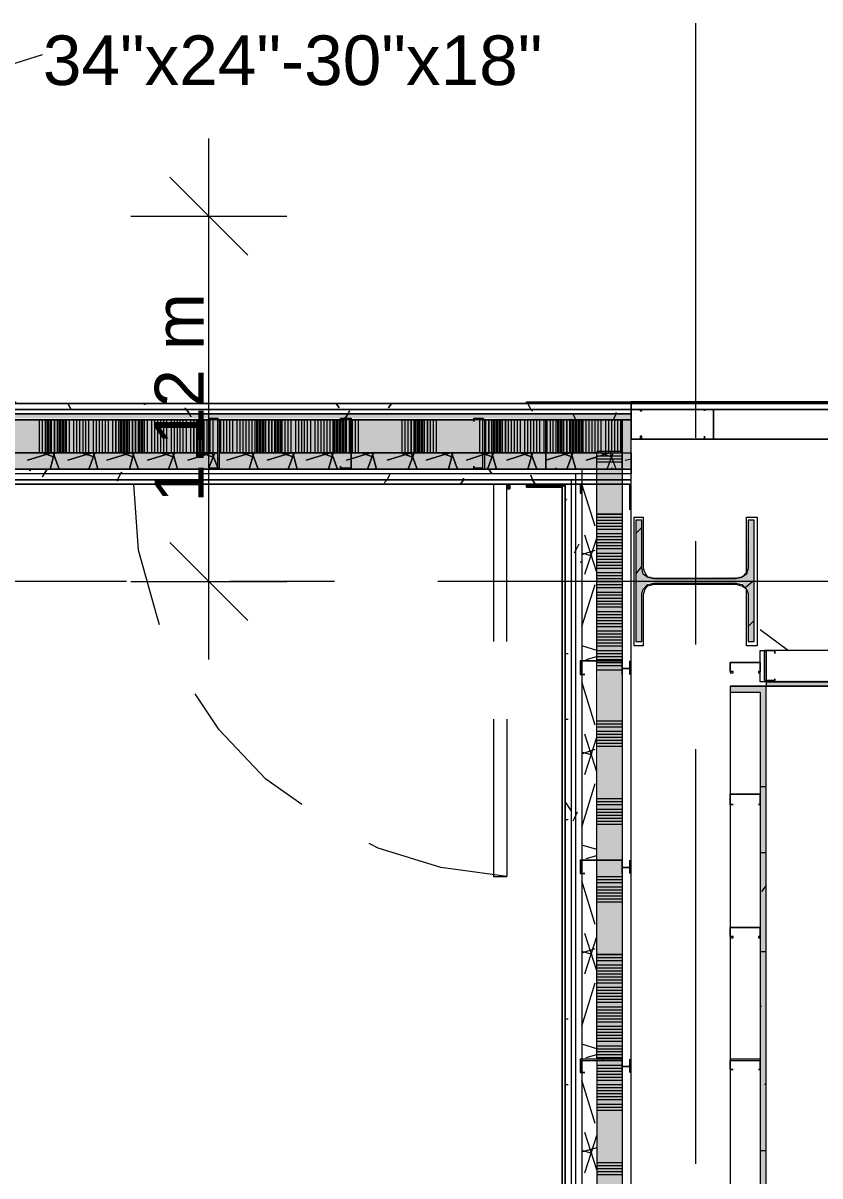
# Model space of a CAD drawing. Header units: metres. Extents: x -2 to 237, y -8 to 52.
# Drawn here: x 22.981 to 25.418, y 30.532 to 34.06 of the extents above; entities that cross this region are included whole.
import ezdxf

# ---------------------------------------------------------------- set-up
doc = ezdxf.new("R2010")
doc.units = ezdxf.units.M
doc.layers.add('HVAC - Ductos', color=5, linetype='Continuous', lineweight=0)
doc.layers.add('PDF2_Text', color=7, linetype='Continuous', lineweight=0)
doc.layers.add('PDF2_Geometry', color=7, linetype='Continuous', lineweight=0, true_color=0xaaaaaa)
doc.layers.add('PDF2_Solid Fills', color=7, linetype='Continuous', lineweight=0, true_color=0xffffff)
doc.styles.add('PDF Helvetica', font='')
doc.styles.get('PDF Helvetica').set_extended_font_data('Helvetica')

msp = doc.modelspace()

# ---------------------------------------------------------------- hatches: boundary and pattern name
at = {"layer": 'PDF2_Solid Fills', "lineweight": 0, "transparency": 33554559}
for points in [[(21.2717, 32.8507), (24.3872, 32.8507), (24.84, 32.8461), (24.8408, 32.8461), (24.8408, 32.8644), (21.2717, 32.8644)], [(24.8134, 32.7453), (24.8134, 32.8461), (21.2946, 32.8461), (21.2946, 32.7453), (22.9028, 32.7453), (22.9028, 32.8095), (22.8615, 32.8095), (22.8615, 32.8232), (22.9119, 32.8232), (22.9119, 32.7453)], [(24.8408, 32.7453), (24.8408, 32.8461), (21.2946, 32.8461), (21.2946, 32.7453), (22.9028, 32.7453), (22.9028, 32.8095), (22.8615, 32.8095), (22.8615, 32.8232), (22.9119, 32.8232), (22.9119, 32.7453)], [(21.3725, 32.6949), (21.3954, 32.6995), (21.4, 32.6995), (22.612, 32.6949), (22.6142, 32.6949), (22.6142, 32.6995), (22.6233, 32.6995), (24.7317, 32.6949), (24.7354, 32.6949), (24.7354, 32.7453), (22.9119, 32.7453), (22.9119, 32.7224), (22.8615, 32.7224), (22.8615, 32.7361), (22.8936, 32.7407), (22.9028, 32.7453), (21.3725, 32.7453), (21.3725, 32.6949)], [(21.374, 32.6949), (22.2064, 32.6995), (22.2155, 32.6995), (24.8087, 32.6949), (24.8134, 32.6949), (24.8134, 32.6995), (24.8408, 32.6995), (24.8408, 32.7453), (22.9119, 32.7453), (22.9119, 32.7224), (22.8615, 32.7224), (22.8615, 32.7361), (22.8936, 32.7407), (22.9028, 32.7453), (21.3725, 32.7453), (21.3725, 32.6949)], [(24.74, 30.2758), (24.74, 29.7718), (24.8134, 29.7718), (24.8134, 32.7453), (24.7355, 32.7453), (24.7355, 32.1085), (24.74, 32.1085), (24.7355, 30.8897), (24.74, 30.8852), (24.7355, 30.2804)], [(25.1982, 32.5392), (25.1936, 32.3788), (25.1891, 32.3742), (25.1799, 32.3696), (25.1615, 32.365), (24.9096, 32.3604), (24.9096, 32.365), (24.8912, 32.3696), (24.8866, 32.3742), (24.8775, 32.3742), (24.8775, 32.3925), (24.8729, 32.3925), (24.8729, 32.5392), (24.8546, 32.5392), (24.8546, 32.1681), (24.8729, 32.1681), (24.8729, 32.3192), (24.8775, 32.333), (24.8912, 32.3467), (25.1799, 32.3467), (25.1982, 32.3284), (25.1982, 32.1681), (25.2165, 32.1681), (25.2165, 32.5392)], [(25.9313, 32.0489), (25.2532, 32.0489), (25.2532, 32.0306), (25.9496, 32.0306), (25.9496, 32.1405), (25.9313, 32.1405)], [(25.2349, 23.5865), (25.1433, 23.5865), (25.1433, 23.5728), (25.2532, 23.5728), (25.2532, 32.0306), (25.1433, 32.0306), (25.1433, 32.0123), (25.2349, 32.0123)]]:
    msp.add_hatch(color=256, dxfattribs=at).paths.add_polyline_path(points)
h = msp.add_hatch(color=256, dxfattribs=at)
h.paths.add_polyline_path([(24.6897, 30.8897), (24.8133, 30.8852), (24.8133, 30.8897)])
h.paths.add_polyline_path([(24.6897, 30.8852), (24.6851, 30.8852), (24.6851, 30.8485), (24.6851, 30.8485)])

# ---------------------------------------------------------------- linework, layer by layer
at = {"layer": 'HVAC - Ductos', "lineweight": 0}
for points in [[(22.8524, 33.9045), (23.0402, 33.9641)], [(23.5488, 32.1131), (23.5488, 33.7075)], [(23.4297, 33.5884), (23.5488, 33.4692), (23.6679, 33.3501)], [(23.3106, 33.4692), (23.5488, 33.4692), (23.787, 33.4692)], [(23.4297, 32.4704), (23.5488, 32.3513), (23.6679, 32.2321)], [(23.3106, 32.3513), (23.5488, 32.3513), (23.787, 32.3513)]]:
    msp.add_lwpolyline(points, dxfattribs=at)
at = {"layer": 'PDF2_Geometry', "lineweight": 0}
for points in [[(25.0379, 34.0603), (25.0379, 32.7911)], [(24.8408, 32.8782), (24.8408, 32.8965), (21.2717, 32.8965), (20.6669, 32.8965), (20.4653, 32.8965), (20.1309, 32.8965), (20.1309, 32.7865), (20.4653, 32.7865), (20.4653, 30.6332), (20.6669, 30.6332), (21.2213, 30.6332), (21.2213, 25.5245)], [(24.8408, 32.8965), (21.2946, 32.8965), (21.2717, 32.8965), (21.2717, 32.9011), (20.4608, 32.9011), (20.4608, 32.8965), (20.4608, 32.9011), (21.2717, 32.9011), (22.9578, 32.9011), (22.9578, 32.8965), (21.2717, 32.8965), (20.6669, 32.8965)], [(21.2213, 30.6469), (20.6669, 30.6469), (20.4974, 30.6469), (20.4837, 30.6469), (20.4837, 32.8782), (20.4974, 32.8782), (20.6669, 32.8782), (21.2717, 32.8782), (21.2946, 32.8782), (24.8408, 32.8782), (24.8408, 32.8965), (24.8408, 32.9011), (25.9542, 32.9011)], [(24.8408, 32.8965), (21.2717, 32.8965), (24.8408, 32.8965)], [(25.9496, 32.8965), (24.8408, 32.8965), (24.8408, 32.8782), (21.2717, 32.8782)], [(22.9578, 32.8965), (24.5201, 32.8965)], [(24.5201, 32.9011), (24.8408, 32.9011)], [(24.5201, 32.9011), (24.5201, 32.8965)], [(25.9313, 32.0489), (25.9313, 32.1085), (25.9313, 32.1405), (25.8396, 32.1405), (25.9496, 32.1405), (25.9496, 32.8965), (25.9542, 32.9011), (24.8408, 32.9011), (24.8408, 32.8965), (24.5201, 32.8965)], [(25.8396, 32.1405), (25.9496, 32.1405), (25.9496, 32.7865), (25.9496, 32.8965), (25.9496, 32.3925), (25.9542, 32.3925), (25.9542, 32.9011), (25.9496, 32.8965), (24.8408, 32.8965), (25.9496, 32.8965), (24.8408, 32.8965)], [(24.8408, 32.9011), (24.8408, 32.8965)], [(25.9496, 32.8965), (24.8408, 32.8965), (25.9496, 32.8965)], [(24.8408, 32.8644), (21.2946, 32.8644), (21.2717, 32.8644), (20.6669, 32.8644), (20.5157, 32.8644), (20.4974, 32.8644), (20.4974, 30.6652), (20.5157, 30.6652), (20.6669, 30.6652), (21.2213, 30.6652), (21.2396, 30.6652)], [(21.2717, 32.8644), (24.8408, 32.8644), (21.2717, 32.8644)], [(23.5488, 32.8461), (22.9165, 32.8461)], [(23.5763, 32.8461), (23.5763, 32.8461)], [(23.952, 32.8461), (23.5763, 32.8461)], [(23.9841, 32.8461), (23.9841, 32.8461)], [(24.3598, 32.8461), (23.9841, 32.8461)], [(24.3872, 32.8461), (24.3872, 32.8461)], [(24.3872, 32.8461), (24.8408, 32.8461), (24.8134, 32.8461), (24.8134, 32.7453), (24.8134, 32.6491), (24.8134, 29.7718), (24.8134, 25.7536), (24.8134, 22.9542)], [(24.8134, 32.8461), (24.8134, 32.8461)], [(24.8134, 32.8461), (24.8134, 32.8461)], [(23.5488, 32.8415), (23.5488, 32.8415)], [(23.952, 32.8415), (23.952, 32.8415)], [(24.3598, 32.8415), (24.3598, 32.8415)], [(24.7813, 32.8415), (24.7813, 32.8415)], [(23.5809, 32.7453), (23.9841, 32.7453), (24.3918, 32.7453), (24.5797, 32.7453), (24.8134, 32.7453), (24.8408, 32.7453), (24.8408, 32.7911)], [(24.8408, 22.9542), (24.8408, 25.7536), (24.8362, 25.7536), (24.8362, 29.7718), (24.8408, 29.7718), (24.8408, 32.6491), (24.8408, 32.7911)], [(24.7355, 30.8897), (24.7355, 31.4991), (24.7355, 32.1085), (24.7355, 32.6491), (24.7355, 32.6949), (24.7355, 32.7453), (24.5797, 32.7453), (24.3918, 32.7453), (23.9841, 32.7453), (23.5809, 32.7453), (23.9841, 32.7453), (24.3918, 32.7453), (24.5797, 32.7453), (24.8134, 32.7453), (24.8408, 32.7453), (24.8408, 32.6949), (24.8134, 32.6949), (24.8408, 32.6949), (24.8408, 32.6812), (21.4229, 32.6812)], [(22.9211, 32.7453), (23.5763, 32.7453)], [(23.5488, 32.7041), (23.5488, 32.7041)], [(23.952, 32.7041), (23.952, 32.7041)], [(24.3598, 32.7041), (24.3598, 32.7041)], [(21.4229, 32.6949), (24.5797, 32.6949), (21.3725, 32.6949)], [(24.5797, 32.6949), (21.4229, 32.6949), (21.4229, 32.6812), (21.4229, 32.6491), (21.4229, 30.8302)], [(24.6713, 25.7536), (24.6713, 29.7718), (24.6713, 32.6491), (24.6713, 32.6629), (24.6713, 32.6812), (21.4366, 32.6812), (21.4366, 32.6629), (21.4366, 32.6491), (21.4366, 30.8302), (21.4366, 25.5245)], [(23.5763, 32.6995), (23.5763, 32.6995)], [(23.9841, 32.6995), (23.9841, 32.6995)], [(24.3872, 32.6995), (24.3872, 32.6995)], [(24.6117, 32.6949), (24.7813, 32.6949), (24.6117, 32.6949), (24.6897, 32.6949), (24.6897, 32.6812), (24.6897, 32.6491), (24.6897, 29.7718), (24.6897, 29.6664), (24.6897, 29.057), (24.6897, 28.4477), (24.6897, 27.8383), (24.6897, 27.229), (24.6897, 26.6196), (24.6897, 26.0103), (24.6897, 25.7536), (24.6897, 22.9542), (24.8362, 22.9542), (24.8362, 22.8168), (24.8408, 22.8168), (24.8362, 22.8168), (24.8362, 22.7205), (25.9496, 22.7205)], [(24.7813, 32.6995), (24.7813, 32.6995)], [(21.455, 25.5245), (21.455, 30.8302), (21.455, 32.6491), (21.455, 32.6629), (24.6576, 32.6629), (24.6576, 32.6491), (24.6576, 29.7718), (24.6576, 25.7536)], [(24.8408, 32.6491), (24.8408, 32.6629), (21.455, 32.6629), (21.455, 32.6491), (24.6851, 32.6491), (21.4687, 32.6491), (24.8362, 32.6491)], [(24.6393, 32.6491), (21.4687, 32.6491), (21.4687, 30.8302), (21.4687, 29.671), (21.4687, 30.8302), (21.4687, 25.5245), (21.4687, 24.7961), (21.4687, 24.7732), (21.4687, 22.9542)], [(21.4687, 25.5245), (21.4687, 30.8302), (21.4733, 30.8302), (21.4733, 32.6491), (24.6393, 32.6491), (24.6393, 29.7718), (24.6393, 25.7536)], [(22.9578, 32.6491), (24.5201, 32.6491), (24.5201, 32.6445), (24.5201, 32.6399), (24.6301, 32.6399), (24.5201, 32.6399), (24.6301, 32.6399), (24.5201, 32.6399), (24.6301, 32.6399), (24.5201, 32.6399), (24.5201, 32.6445), (24.5201, 32.6399), (24.5201, 32.6445), (24.6393, 32.6445), (24.5201, 32.6445), (24.6393, 32.6445), (24.5201, 32.6445), (24.5201, 32.6491), (24.6393, 32.6491), (24.5201, 32.6491)], [(23.3976, 32.2184), (23.3885, 32.2505), (23.3335, 32.4475), (23.3197, 32.6491), (23.0082, 32.6491)], [(24.4606, 32.1681), (24.4606, 32.6491), (24.4193, 32.6491), (24.4193, 32.1681)], [(24.4606, 32.6491), (24.4606, 32.6445), (24.4606, 32.6399), (24.4606, 32.6354), (24.4651, 32.6354), (24.4697, 32.6354), (24.4697, 32.6399), (24.4697, 32.6445), (24.4697, 32.6491)], [(24.4606, 32.6491), (24.4606, 32.6445), (24.4606, 32.6399), (24.4606, 32.6354), (24.4651, 32.6354), (24.4697, 32.6354), (24.4697, 32.6399), (24.4697, 32.6445), (24.4697, 32.6491)], [(24.4606, 32.6491), (24.4606, 32.6445), (24.4606, 32.6399), (24.4606, 32.6354), (24.4651, 32.6354), (24.4697, 32.6354), (24.4697, 32.6399), (24.4697, 32.6445), (24.4697, 32.6491)], [(24.4606, 32.6491), (24.4606, 32.6445), (24.4606, 32.6399), (24.4606, 32.6354), (24.4651, 32.6354), (24.4697, 32.6354), (24.4697, 32.6399), (24.4697, 32.6445), (24.4697, 32.6491)], [(24.4606, 32.6445), (24.4651, 32.6445)], [(24.4651, 32.6445), (24.4606, 32.6445)], [(24.4606, 32.6445), (24.4651, 32.6445)], [(24.4606, 32.6445), (24.4651, 32.6445)], [(24.4606, 32.6445), (24.4651, 32.6445)], [(24.4606, 32.6445), (24.4651, 32.6445)], [(24.4606, 32.6445), (24.4651, 32.6445)], [(24.4606, 32.6445), (24.4651, 32.6445)], [(24.4606, 32.6445), (24.4651, 32.6445)], [(24.4606, 32.6445), (24.4651, 32.6445)], [(24.4651, 32.6354), (24.4606, 32.6399)], [(24.4606, 32.6399), (24.4651, 32.6354), (24.4651, 32.6399)], [(24.4651, 32.6354), (24.4606, 32.6399)], [(24.4651, 32.6354), (24.4606, 32.6399)], [(24.4651, 32.6354), (24.4606, 32.6399)], [(24.4651, 32.6354), (24.4606, 32.6399)], [(24.4651, 32.6354), (24.4606, 32.6399)], [(24.4651, 32.6354), (24.4606, 32.6399)], [(24.4651, 32.6354), (24.4606, 32.6399)], [(24.4651, 32.6354), (24.4606, 32.6399)], [(24.4651, 32.6491), (24.4651, 32.6491)], [(24.4651, 32.6491), (24.4651, 32.6491)], [(24.4651, 32.6491), (24.4651, 32.6491)], [(24.4651, 32.6491), (24.4651, 32.6491)], [(24.4651, 32.6491), (24.4651, 32.6491)], [(24.4651, 32.6491), (24.4651, 32.6491)], [(24.4651, 32.6445), (24.4651, 32.6445)], [(24.4651, 32.6445), (24.4651, 32.6445)], [(24.4651, 32.6399), (24.4651, 32.6354)], [(24.4651, 32.6399), (24.4651, 32.6354)], [(24.4651, 32.6399), (24.4651, 32.6354)], [(24.4651, 32.6399), (24.4651, 32.6354)], [(24.4651, 32.6399), (24.4651, 32.6354)], [(24.4651, 32.6399), (24.4651, 32.6354)], [(24.4651, 32.6399), (24.4651, 32.6354)], [(24.4651, 32.6399), (24.4651, 32.6354)], [(24.4651, 32.6399), (24.4651, 32.6354)], [(24.4697, 32.6445), (24.4697, 32.6399)], [(24.4697, 32.6399), (24.4697, 32.6445)], [(24.4697, 32.6445), (24.4697, 32.6399)], [(24.4697, 32.6445), (24.4697, 32.6399)], [(24.4697, 32.6445), (24.4697, 32.6399)], [(24.4697, 32.6445), (24.4697, 32.6399)], [(24.4697, 32.6445), (24.4697, 32.6399)], [(24.4697, 32.6445), (24.4697, 32.6399)], [(24.4697, 32.6445), (24.4697, 32.6399)], [(24.4697, 32.6445), (24.4697, 32.6399)], [(24.5201, 32.6491), (24.5201, 32.6445), (24.5201, 32.6491)], [(24.5201, 32.6491), (24.5201, 32.6445), (24.5201, 32.6491)], [(24.5201, 32.6445), (24.5201, 32.6445)], [(24.5201, 32.6445), (24.5201, 32.6445)], [(24.5201, 32.6399), (24.5201, 32.6399)], [(24.5201, 32.6399), (24.5201, 32.6399)], [(24.5201, 32.6399), (24.5201, 32.6399)], [(24.5201, 32.6399), (24.5201, 32.6399)], [(24.6393, 32.6445), (24.6393, 29.7718), (24.6347, 29.7718), (24.6301, 29.7718), (24.6347, 29.7718)], [(24.6393, 29.7718), (24.6393, 32.6491), (24.6393, 29.7718)], [(24.8408, 32.6491), (24.8408, 32.6491)], [(24.8546, 32.4979), (24.8729, 32.5162)], [(25.0379, 32.475), (25.0379, 32.1589)], [(24.8546, 32.3742), (24.8729, 32.3971)], [(23.2968, 32.3513), (22.0277, 32.3513)], [(23.9337, 32.3513), (23.613, 32.3513)], [(25.5189, 32.3513), (24.2498, 32.3513)], [(25.1891, 32.333), (25.2165, 32.3559)], [(25.1982, 32.2139), (25.2165, 32.2321)], [(25.2349, 32.2047), (25.3219, 32.1405)], [(25.2349, 23.5728), (25.1433, 23.5728), (25.2349, 23.5728), (25.2532, 23.5728), (25.2532, 32.0306), (25.9496, 32.0306), (25.9496, 32.0443), (25.2349, 32.0443), (25.2349, 32.1405), (25.2486, 32.1405)], [(25.2532, 32.1405), (25.2532, 32.0489), (25.2532, 32.0306), (25.9496, 32.0306), (25.9496, 32.0489), (25.9496, 32.1085), (25.9496, 32.1405), (25.9313, 32.1405), (25.8396, 32.1405)], [(25.5098, 32.1405), (25.2807, 32.1405)], [(25.5098, 32.1405), (25.2807, 32.1405)], [(25.2532, 32.0443), (25.9313, 32.0443)], [(23.8329, 31.6686), (23.7229, 31.7465), (23.5809, 31.8977), (23.5076, 32.0077)], [(25.1433, 23.5728), (25.2349, 23.5728), (25.2532, 23.5728), (25.2532, 32.0306), (25.1433, 32.0306), (25.1433, 32.0123), (25.1433, 31.6961)], [(25.2349, 32.0306), (25.1433, 32.0306), (25.2349, 32.0306), (25.2532, 32.0306)], [(25.1433, 32.0306), (25.1433, 32.0306)], [(25.1433, 32.0123), (25.2349, 32.0123), (25.2349, 23.5865), (25.1433, 23.5865)], [(25.2532, 32.0306), (25.9496, 32.0306), (25.2532, 32.0306)], [(24.4606, 31.9298), (24.4606, 31.4487), (24.259, 31.4762), (24.0665, 31.5357), (24.0391, 31.5495)], [(24.4193, 31.9298), (24.4193, 31.4487), (24.4606, 31.4487)], [(25.0379, 31.8382), (25.0379, 30.569)], [(25.1433, 31.6686), (25.1433, 31.2929)], [(24.8362, 31.4762), (24.8362, 31.4762)], [(25.1433, 31.2608), (25.1433, 30.8852)], [(24.7355, 30.8852), (24.7355, 30.2758), (24.7355, 29.7718), (24.74, 29.7718), (24.7355, 29.7718)], [(24.7538, 30.8852), (24.7538, 30.8897)], [(24.8362, 30.8485), (24.8362, 30.8485)], [(25.1433, 30.8576), (25.1433, 30.4819)]]:
    msp.add_lwpolyline(points, dxfattribs=at)
for points in [[(24.8408, 32.8782), (24.8408, 32.8965), (21.2717, 32.8965), (21.2717, 32.8782)], [(24.5201, 32.8965), (24.5201, 32.9011), (24.8408, 32.9011), (24.8408, 32.8965)], [(23.5488, 32.8461), (22.9165, 32.8461)], [(23.5763, 32.8507), (23.5763, 32.8461), (23.5809, 32.8461), (23.5809, 32.6995), (23.5763, 32.6949), (23.5488, 32.6949), (23.5488, 32.7041), (23.5488, 32.6995), (23.5763, 32.6995), (23.5763, 32.8461), (23.5488, 32.8461), (23.5488, 32.8415), (23.5488, 32.8507)], [(23.952, 32.8461), (23.5763, 32.8461)], [(23.9841, 32.8507), (23.9841, 32.8461), (23.9841, 32.6995), (23.9841, 32.6949), (23.952, 32.6949), (23.952, 32.7041), (23.952, 32.6995), (23.9841, 32.6995), (23.9841, 32.8461), (23.952, 32.8461), (23.952, 32.8415), (23.952, 32.8507)], [(24.3598, 32.8461), (23.9841, 32.8461)], [(24.3872, 32.8507), (24.3918, 32.8461), (24.3918, 32.6995), (24.3918, 32.6949), (24.3872, 32.6949), (24.3598, 32.6949), (24.3598, 32.7041), (24.3598, 32.6995), (24.3872, 32.6995), (24.3872, 32.8461), (24.3598, 32.8461), (24.3598, 32.8415), (24.3598, 32.8507)], [(24.8408, 32.8461), (24.8134, 32.8461), (24.3872, 32.8461)], [(24.6117, 32.8461), (24.5797, 32.8461), (24.5797, 32.6995), (24.5797, 32.6949), (24.6117, 32.6949), (24.6117, 32.6995), (24.6117, 32.6949), (24.5797, 32.6949), (24.5797, 32.6995), (24.5797, 32.8461), (24.6117, 32.8461), (24.6117, 32.8415)], [(24.7813, 32.8415), (24.7813, 32.8461)], [(24.8134, 32.8461), (24.8134, 32.6995), (24.8134, 32.6949), (24.7813, 32.6949), (24.7813, 32.6995), (24.7813, 32.6949), (24.8134, 32.6949), (24.8134, 32.6995), (24.8134, 32.8461), (24.7813, 32.8461)], [(24.8729, 32.8782), (24.8408, 32.8782), (24.8408, 32.7911), (24.8408, 32.7865), (24.8729, 32.7865), (24.8729, 32.7957), (24.8684, 32.7957), (24.8684, 32.7865), (24.8408, 32.7865), (24.8408, 32.7911), (24.8408, 32.8782), (24.8684, 32.8782), (24.8684, 32.8736), (24.8729, 32.8736)], [(25.0653, 32.8782), (24.8684, 32.8782)], [(25.0653, 32.7865), (25.0929, 32.7865), (25.0929, 32.7911), (25.0929, 32.8782), (25.0653, 32.8782), (25.0653, 32.8736), (25.0653, 32.8782), (25.0929, 32.8782), (25.0929, 32.7911), (25.0929, 32.7865), (25.0653, 32.7865), (25.0653, 32.7957)], [(25.4686, 32.8782), (25.0929, 32.8782)], [(25.8396, 32.7865), (25.8396, 32.1405), (25.8396, 32.7865), (25.9313, 32.7865), (25.9313, 32.7819), (25.9313, 32.7865), (25.8396, 32.7865), (24.8408, 32.7865)], [(22.9211, 32.7453), (23.5763, 32.7453)], [(24.8408, 32.6812), (21.4366, 32.6812), (21.4366, 32.6629), (24.8408, 32.6629)], [(24.4697, 32.6491), (24.4697, 32.6445), (24.4697, 32.6399), (24.4697, 32.6354), (24.4651, 32.6354), (24.4606, 32.6354), (24.4606, 32.6399), (24.4606, 32.6445), (24.4606, 32.6491), (24.4651, 32.6491), (24.4606, 32.6491), (24.4606, 32.6445), (24.4606, 32.6399), (24.4606, 32.6354), (24.4651, 32.6354), (24.4697, 32.6354), (24.4697, 32.6399), (24.4697, 32.6445)], [(24.4697, 32.6491), (24.4697, 32.6445), (24.4697, 32.6399), (24.4697, 32.6354), (24.4651, 32.6354), (24.4606, 32.6354), (24.4606, 32.6399), (24.4606, 32.6445), (24.4606, 32.6491), (24.4606, 32.6445), (24.4606, 32.6399), (24.4606, 32.6354), (24.4651, 32.6354), (24.4697, 32.6354), (24.4697, 32.6399), (24.4697, 32.6445)], [(24.4697, 32.6491), (24.4697, 32.6445), (24.4697, 32.6399), (24.4697, 32.6354), (24.4651, 32.6354), (24.4606, 32.6354), (24.4606, 32.6399), (24.4606, 32.6445), (24.4606, 32.6491), (24.4651, 32.6491), (24.4606, 32.6491), (24.4606, 32.6445), (24.4606, 32.6399), (24.4606, 32.6354), (24.4651, 32.6354), (24.4697, 32.6354), (24.4697, 32.6399), (24.4697, 32.6445)], [(24.4697, 32.6491), (24.4697, 32.6445), (24.4697, 32.6399), (24.4697, 32.6354), (24.4651, 32.6354), (24.4606, 32.6354), (24.4606, 32.6399), (24.4606, 32.6445), (24.4606, 32.6491), (24.4651, 32.6491), (24.4606, 32.6491), (24.4606, 32.6445), (24.4606, 32.6399), (24.4606, 32.6354), (24.4651, 32.6354), (24.4697, 32.6354), (24.4697, 32.6399), (24.4697, 32.6445)], [(24.4651, 32.6445), (24.4606, 32.6445)], [(24.4651, 32.6445), (24.4606, 32.6445)], [(24.4651, 32.6445), (24.4606, 32.6445), (24.4606, 32.6399), (24.4651, 32.6354), (24.4651, 32.6399), (24.4697, 32.6399), (24.4697, 32.6445)], [(24.4651, 32.6354), (24.4606, 32.6399), (24.4651, 32.6354), (24.4651, 32.6399)], [(24.4651, 32.6354), (24.4651, 32.6399), (24.4651, 32.6354), (24.4606, 32.6399)], [(24.4697, 32.6399), (24.4697, 32.6445)], [(24.4697, 32.6399), (24.4697, 32.6445)], [(24.6393, 29.7718), (24.6393, 32.6491), (24.5201, 32.6491), (24.6393, 32.6491), (24.5201, 32.6491), (24.6393, 32.6491), (24.6393, 29.7718), (24.6438, 29.7718)], [(24.6301, 29.7718), (24.6301, 32.6399)], [(24.6851, 32.6491), (24.6851, 32.6216), (24.6897, 32.6216), (24.6897, 32.6491), (24.8362, 32.6491), (24.8362, 32.5712), (24.8362, 32.6491)], [(25.1936, 32.1543), (25.1936, 32.3101), (25.1936, 32.3284), (25.1799, 32.3376), (25.1615, 32.3421), (24.9096, 32.3421), (24.8912, 32.3376), (24.8821, 32.3284), (24.8775, 32.3101), (24.8775, 32.1543), (24.85, 32.1543), (24.85, 32.5483), (24.8775, 32.5483), (24.8775, 32.3925), (24.8821, 32.3788), (24.8912, 32.365), (24.9096, 32.3604), (25.1615, 32.3604), (25.1799, 32.365), (25.1936, 32.3788), (25.1936, 32.3925), (25.1936, 32.5483), (25.2257, 32.5483), (25.2257, 32.1543)], [(25.2165, 32.1681), (25.2165, 32.5392), (25.1982, 32.5392), (25.1982, 32.3925), (25.1936, 32.3742), (25.1799, 32.365), (25.1615, 32.3604), (24.9096, 32.3604), (24.8912, 32.365), (24.8775, 32.3742), (24.8729, 32.3925), (24.8729, 32.5392), (24.8546, 32.5392), (24.8546, 32.1681), (24.8729, 32.1681), (24.8729, 32.3146), (24.8775, 32.3284), (24.8912, 32.3421), (24.9096, 32.3467), (25.1615, 32.3467), (25.1799, 32.3421), (25.1936, 32.3284), (25.1982, 32.3146), (25.1982, 32.1681)], [(25.2807, 32.1405), (25.2486, 32.1405), (25.2486, 32.1359), (25.2486, 32.0489), (25.2807, 32.0489), (25.2807, 32.0535), (25.2807, 32.0489), (25.2486, 32.0489), (25.2486, 32.1359), (25.2486, 32.1405), (25.2807, 32.1405), (25.2807, 32.1314)], [(24.8134, 32.0672), (24.8134, 32.0855), (24.8362, 32.0855), (24.8362, 32.0901), (24.8362, 32.1039), (24.8362, 32.0672), (24.8362, 32.0718), (24.8362, 32.0672), (24.8362, 32.1085), (24.8362, 32.0901), (24.8362, 32.0855), (24.8134, 32.0855), (24.8134, 32.1085), (24.6897, 32.1085), (24.6851, 32.1085), (24.6851, 32.0672), (24.6897, 32.0672), (24.6988, 32.0672), (24.6897, 32.0672), (24.6897, 32.1085), (24.8134, 32.1085)], [(25.2349, 32.0718), (25.2349, 32.1039), (25.1478, 32.1039), (25.1433, 32.1039), (25.1433, 32.0718), (25.1524, 32.0718), (25.1524, 32.0764), (25.1433, 32.0764), (25.1433, 32.1039), (25.1478, 32.1039), (25.2349, 32.1039), (25.2349, 32.0764), (25.2303, 32.0764), (25.2303, 32.0718)], [(25.9496, 32.0306), (25.9496, 32.0443), (25.2532, 32.0443), (25.2532, 32.0306)], [(25.2349, 31.6686), (25.2349, 31.6961), (25.2349, 31.7007), (25.1478, 31.7007), (25.1433, 31.7007), (25.1433, 31.6961), (25.1433, 31.6686), (25.1524, 31.6686), (25.1433, 31.6686), (25.1433, 31.6961), (25.1433, 31.7007), (25.1478, 31.7007), (25.2349, 31.7007), (25.2349, 31.6961), (25.2349, 31.6686), (25.2303, 31.6686)], [(24.8134, 31.4579), (24.8134, 31.4762), (24.8362, 31.4762), (24.8362, 31.4945), (24.8362, 31.4579), (24.8362, 31.4625), (24.8362, 31.4579), (24.8362, 31.4945), (24.8362, 31.4991), (24.8362, 31.4945), (24.8362, 31.4808), (24.8362, 31.4762), (24.8134, 31.4762), (24.8134, 31.4945), (24.8134, 31.4991), (24.6897, 31.4991), (24.6851, 31.4991), (24.6851, 31.4945), (24.6851, 31.4579), (24.6897, 31.4579), (24.6988, 31.4579), (24.6897, 31.4579), (24.6897, 31.4945), (24.6897, 31.4991), (24.8134, 31.4991), (24.8134, 31.4945)], [(25.2349, 31.2608), (25.2349, 31.2929), (25.1478, 31.2929), (25.1433, 31.2929), (25.1433, 31.2608), (25.1524, 31.2608), (25.1524, 31.2654), (25.1433, 31.2654), (25.1433, 31.2929), (25.1478, 31.2929), (25.2349, 31.2929), (25.2349, 31.2654), (25.2303, 31.2654), (25.2303, 31.2608)], [(24.8134, 30.8485), (24.8134, 30.8668), (24.8362, 30.8668), (24.8362, 30.8852), (24.8362, 30.8485), (24.8362, 30.853), (24.8362, 30.8485), (24.8362, 30.8852), (24.8362, 30.8897), (24.8362, 30.8852), (24.8362, 30.8668), (24.8134, 30.8668), (24.8134, 30.8852), (24.8134, 30.8897), (24.6897, 30.8897), (24.6851, 30.8897), (24.6851, 30.8852), (24.6851, 30.8485), (24.6897, 30.8485), (24.6988, 30.8485), (24.6897, 30.8485), (24.6897, 30.8852), (24.8134, 30.8852)], [(25.2349, 30.8576), (25.2349, 30.8852), (25.2349, 30.8897), (25.1478, 30.8897), (25.1433, 30.8897), (25.1433, 30.8852), (25.1433, 30.8576), (25.1524, 30.8576), (25.1433, 30.8576), (25.1433, 30.8852), (25.1478, 30.8852), (25.2349, 30.8852), (25.2349, 30.8576), (25.2303, 30.8576)]]:
    msp.add_lwpolyline(points, close=True, dxfattribs=at)
at = {"layer": 'PDF2_Geometry', "color": 254, "lineweight": 0, "true_color": 0xeaeaea}
for points in [[(23.1181, 32.8965), (23.1273, 32.8782)], [(23.3518, 32.8965), (23.3518, 32.8919)], [(23.4893, 32.8644), (23.4938, 32.8553), (23.4893, 32.8644), (23.4801, 32.8782), (23.4755, 32.8828), (23.4801, 32.8782)], [(23.9383, 32.8965), (23.9474, 32.8828)], [(24.0986, 32.8828), (24.1078, 32.8965)], [(24.5247, 32.8965), (24.5339, 32.8782), (24.5385, 32.8736), (24.5339, 32.8782)], [(23.9657, 32.8507), (23.9749, 32.8644), (23.9795, 32.8736), (23.9749, 32.8644)], [(24.6621, 32.8644), (24.6713, 32.8461)], [(24.7858, 32.8461), (24.795, 32.8644), (24.795, 32.869), (24.795, 32.8644)], [(22.999, 32.6949), (23.0036, 32.6903)], [(23.0448, 32.6812), (23.054, 32.6949), (23.0448, 32.6812), (23.0402, 32.672)], [(23.2785, 32.6812), (23.2831, 32.6857), (23.2785, 32.6812), (23.2693, 32.6629), (23.2693, 32.6583), (23.2693, 32.6629)], [(24.094, 32.6629), (24.1032, 32.6812), (24.094, 32.6629), (24.0849, 32.6537)], [(24.4056, 32.6949), (24.4147, 32.6812)], [(24.5339, 32.6766), (24.5385, 32.6629), (24.5476, 32.6491), (24.5385, 32.6629)], [(24.3277, 32.6629), (24.3277, 32.6674), (24.3277, 32.6629), (24.3185, 32.6491)]]:
    msp.add_lwpolyline(points, close=True, dxfattribs=at)
at = {"layer": 'PDF2_Geometry', "color": 254, "lineweight": 0, "true_color": 0xd4d4d4}
for points in [[(23.0311, 32.7453), (23.0311, 32.8461)], [(23.0402, 32.7453), (23.0402, 32.8461)], [(23.0494, 32.7453), (23.0494, 32.8461)], [(23.0586, 32.7453), (23.0586, 32.8461)], [(23.0632, 32.7453), (23.0632, 32.8461)], [(23.0678, 32.7453), (23.0678, 32.8461)], [(23.086, 32.7453), (23.086, 32.8461)], [(23.0906, 32.7453), (23.0906, 32.8461)], [(23.0952, 32.7453), (23.0952, 32.8461)], [(23.0998, 32.7453), (23.0998, 32.8461)], [(23.1044, 32.7453), (23.1044, 32.8461)], [(23.109, 32.7453), (23.109, 32.8461)], [(23.1136, 32.7453), (23.1136, 32.8461)], [(23.1227, 32.7453), (23.1227, 32.8461)], [(23.1364, 32.7453), (23.1364, 32.8461)], [(23.1456, 32.7453), (23.1456, 32.8461)], [(23.1548, 32.7453), (23.1548, 32.8461)], [(23.164, 32.7453), (23.164, 32.8461)], [(23.1731, 32.7453), (23.1731, 32.8461)], [(23.1823, 32.7453), (23.1823, 32.8461)], [(23.196, 32.7453), (23.196, 32.8461)], [(23.2052, 32.7453), (23.2052, 32.8461)], [(23.2144, 32.7453), (23.2144, 32.8461)], [(23.2235, 32.7453), (23.2235, 32.8461)], [(23.2327, 32.7453), (23.2327, 32.8461)], [(23.2418, 32.7453), (23.2418, 32.8461)], [(23.2556, 32.7453), (23.2556, 32.8461)], [(23.2739, 32.7453), (23.2739, 32.8461)], [(23.2785, 32.7453), (23.2785, 32.8461)], [(23.2831, 32.7453), (23.2831, 32.8461)], [(23.2876, 32.7453), (23.2876, 32.8461)], [(23.2922, 32.7453), (23.2922, 32.8461)], [(23.2968, 32.7453), (23.2968, 32.8461)], [(23.3014, 32.7453), (23.3014, 32.8461)], [(23.306, 32.7453), (23.306, 32.8461)], [(23.3335, 32.7453), (23.3335, 32.8461)], [(23.3381, 32.7453), (23.3381, 32.8461)], [(23.3427, 32.7453), (23.3427, 32.8461)], [(23.3473, 32.7453), (23.3473, 32.8461)], [(23.3518, 32.7453), (23.3518, 32.8461)], [(23.3609, 32.7453), (23.3609, 32.8461)], [(23.3747, 32.7453), (23.3747, 32.8461)], [(23.3839, 32.7453), (23.3839, 32.8461)], [(23.393, 32.7453), (23.393, 32.8461)], [(23.4022, 32.7453), (23.4022, 32.8461)], [(23.4113, 32.7453), (23.4113, 32.8461)], [(23.4205, 32.7453), (23.4205, 32.8461)], [(23.4343, 32.7453), (23.4343, 32.8461)], [(23.4435, 32.7453), (23.4435, 32.8461)], [(23.4526, 32.7453), (23.4526, 32.8461)], [(23.4617, 32.7453), (23.4617, 32.8461)], [(23.4709, 32.7453), (23.4709, 32.8461)], [(23.4801, 32.7453), (23.4801, 32.8461)], [(23.4938, 32.7453), (23.4938, 32.8461)], [(23.503, 32.7453), (23.503, 32.8461)], [(23.5121, 32.7453), (23.5121, 32.8461)], [(23.5167, 32.7453), (23.5167, 32.8461)], [(23.5213, 32.7453), (23.5213, 32.8461)], [(23.5259, 32.7453), (23.5259, 32.8461)], [(23.5305, 32.7453), (23.5305, 32.8461)], [(23.5351, 32.7453), (23.5351, 32.8461)], [(23.5442, 32.7453), (23.5442, 32.8461)], [(23.5534, 32.7453), (23.5534, 32.8461)], [(23.5625, 32.7453), (23.5625, 32.8461)], [(23.5763, 32.7453), (23.5763, 32.8461)], [(23.5855, 32.7453), (23.5855, 32.8461)], [(23.5946, 32.7453), (23.5946, 32.8461)], [(23.6038, 32.7453), (23.6038, 32.8461)], [(23.613, 32.7453), (23.613, 32.8461)], [(23.6222, 32.7453), (23.6222, 32.8461)], [(23.6359, 32.7453), (23.6359, 32.8461)], [(23.645, 32.7453), (23.645, 32.8461)], [(23.6542, 32.7453), (23.6542, 32.8461)], [(23.6634, 32.7453), (23.6634, 32.8461)], [(23.6725, 32.7453), (23.6725, 32.8461)], [(23.6817, 32.7453), (23.6817, 32.8461)], [(23.6908, 32.7453), (23.6908, 32.8461)], [(23.6954, 32.7453), (23.6954, 32.8461)], [(23.7, 32.7453), (23.7, 32.8461)], [(23.7046, 32.7453), (23.7046, 32.8461)], [(23.7092, 32.7453), (23.7092, 32.8461)], [(23.7138, 32.7453), (23.7138, 32.8461)], [(23.7184, 32.7453), (23.7184, 32.8461)], [(23.7229, 32.7453), (23.7229, 32.8461)], [(23.7504, 32.7453), (23.7504, 32.8461)], [(23.755, 32.7453), (23.755, 32.8461)], [(23.7596, 32.7453), (23.7596, 32.8461)], [(23.7642, 32.7453), (23.7642, 32.8461)], [(23.7687, 32.7453), (23.7687, 32.8461)], [(23.7733, 32.7453), (23.7733, 32.8461)], [(23.7825, 32.7453), (23.7825, 32.8461)], [(23.7916, 32.7453), (23.7916, 32.8461)], [(23.8008, 32.7453), (23.8008, 32.8461)], [(23.8146, 32.7453), (23.8146, 32.8461)], [(23.8237, 32.7453), (23.8237, 32.8461)], [(23.8329, 32.7453), (23.8329, 32.8461)], [(23.842, 32.7453), (23.842, 32.8461)], [(23.8512, 32.7453), (23.8512, 32.8461)], [(23.8604, 32.7453), (23.8604, 32.8461)], [(23.8741, 32.7453), (23.8741, 32.8461)], [(23.8833, 32.7453), (23.8833, 32.8461)], [(23.8925, 32.7453), (23.8925, 32.8461)], [(23.9016, 32.7453), (23.9016, 32.8461)], [(23.9108, 32.7453), (23.9108, 32.8461)], [(23.9199, 32.7453), (23.9199, 32.8461)], [(23.9291, 32.7453), (23.9291, 32.8461)], [(23.9337, 32.7453), (23.9337, 32.8461)], [(23.9383, 32.7453), (23.9383, 32.8461)], [(23.9428, 32.7453), (23.9428, 32.8461)], [(23.9474, 32.7453), (23.9474, 32.8461)], [(23.952, 32.7453), (23.952, 32.8461)], [(23.9566, 32.7453), (23.9566, 32.8461)], [(23.9611, 32.7453), (23.9611, 32.8461)], [(23.9657, 32.7453), (23.9657, 32.8461)], [(23.9703, 32.7453), (23.9703, 32.8461)], [(23.9887, 32.7453), (23.9887, 32.8461)], [(23.9978, 32.7453), (23.9978, 32.8461)], [(24.007, 32.7453), (24.007, 32.8461)], [(24.1398, 32.7453), (24.1398, 32.8461)], [(24.149, 32.7453), (24.149, 32.8461)], [(24.1582, 32.7453), (24.1582, 32.8461)], [(24.1765, 32.7453), (24.1765, 32.8461)], [(24.1811, 32.7453), (24.1811, 32.8461)], [(24.1857, 32.7453), (24.1857, 32.8461)], [(24.1902, 32.7453), (24.1902, 32.8461)], [(24.1948, 32.7453), (24.1948, 32.8461)], [(24.1994, 32.7453), (24.1994, 32.8461)], [(24.204, 32.7453), (24.204, 32.8461)], [(24.2086, 32.7453), (24.2086, 32.8461)], [(24.2269, 32.7453), (24.2269, 32.8461)], [(24.236, 32.7453), (24.236, 32.8461)], [(24.2452, 32.7453), (24.2452, 32.8461)], [(24.3781, 32.7453), (24.3781, 32.8461)], [(24.3872, 32.7453), (24.3872, 32.8461)], [(24.3964, 32.7453), (24.3964, 32.8461)], [(24.4056, 32.7453), (24.4056, 32.8461)], [(24.4147, 32.7453), (24.4147, 32.8461)], [(24.4193, 32.7453), (24.4193, 32.8461)], [(24.4239, 32.7453), (24.4239, 32.8461)], [(24.4285, 32.7453), (24.4285, 32.8461)], [(24.4331, 32.7453), (24.4331, 32.8461)], [(24.4377, 32.7453), (24.4377, 32.8461)], [(24.4423, 32.7453), (24.4423, 32.8461)], [(24.4469, 32.7453), (24.4469, 32.8461)], [(24.4651, 32.7453), (24.4651, 32.8461)], [(24.4743, 32.7453), (24.4743, 32.8461)], [(24.4835, 32.7453), (24.4835, 32.8461)], [(24.4926, 32.7453), (24.4926, 32.8461)], [(24.5018, 32.7453), (24.5018, 32.8461)], [(24.5155, 32.7453), (24.5155, 32.8461)], [(24.5247, 32.7453), (24.5247, 32.8461)], [(24.5339, 32.7453), (24.5339, 32.8461)], [(24.5431, 32.7453), (24.5431, 32.8461)], [(24.5522, 32.7453), (24.5522, 32.8461)], [(24.5613, 32.7453), (24.5613, 32.8461)], [(24.5751, 32.7453), (24.5751, 32.8461)], [(24.5843, 32.7453), (24.5843, 32.8461)], [(24.5935, 32.7453), (24.5935, 32.8461)], [(24.6026, 32.7453), (24.6026, 32.8461)], [(24.6117, 32.7453), (24.6117, 32.8461)], [(24.6163, 32.7453), (24.6163, 32.8461)], [(24.6209, 32.7453), (24.6209, 32.8461)], [(24.6255, 32.7453), (24.6255, 32.8461)], [(24.6301, 32.7453), (24.6301, 32.8461)], [(24.6347, 32.7453), (24.6347, 32.8461)], [(24.653, 32.7453), (24.653, 32.8461)], [(24.6576, 32.7453), (24.6576, 32.8461)], [(24.6621, 32.7453), (24.6621, 32.8461)], [(24.6667, 32.7453), (24.6667, 32.8461)], [(24.6713, 32.7453), (24.6713, 32.8461)], [(24.6759, 32.7453), (24.6759, 32.8461)], [(24.6805, 32.7453), (24.6805, 32.8461)], [(24.6851, 32.7453), (24.6851, 32.8461)], [(24.6897, 32.7453), (24.6897, 32.8461)], [(24.6942, 32.7453), (24.6942, 32.8461)], [(24.7034, 32.7453), (24.7034, 32.8461)], [(24.7126, 32.7453), (24.7126, 32.8461)], [(24.7218, 32.7453), (24.7218, 32.8461)], [(24.7309, 32.7453), (24.7309, 32.8461)], [(24.74, 32.7453), (24.74, 32.8461)], [(24.7492, 32.7453), (24.7492, 32.8461)], [(24.763, 32.7453), (24.763, 32.8461)], [(24.7721, 32.7453), (24.7721, 32.8461)], [(24.7813, 32.7453), (24.7813, 32.8461)], [(24.7904, 32.7453), (24.7904, 32.8461)], [(24.7996, 32.7453), (24.7996, 32.8461)], [(24.8088, 32.7453), (24.8088, 32.8461)], [(24.7355, 32.7499), (24.8134, 32.7499)], [(24.7355, 32.7361), (24.8134, 32.7361)], [(24.7355, 32.727), (24.8134, 32.727)], [(24.7355, 32.7179), (24.8134, 32.7179)], [(24.7355, 32.5483), (24.8134, 32.5483)], [(24.7355, 32.5392), (24.8134, 32.5392)], [(24.7355, 32.53), (24.8134, 32.53)], [(24.7355, 32.5208), (24.8134, 32.5208)], [(24.7355, 32.5116), (24.8134, 32.5116)], [(24.7355, 32.4979), (24.8134, 32.4979)], [(24.7355, 32.4888), (24.8134, 32.4888)], [(24.7355, 32.4796), (24.8134, 32.4796)], [(24.7355, 32.4704), (24.8134, 32.4704)], [(24.7355, 32.4612), (24.8134, 32.4612)], [(24.7355, 32.4521), (24.8134, 32.4521)], [(24.7355, 32.4384), (24.8134, 32.4384)], [(24.7355, 32.4292), (24.8134, 32.4292)], [(24.7355, 32.42), (24.8134, 32.42)], [(24.7355, 32.4108), (24.8134, 32.4108)], [(24.7355, 32.4017), (24.8134, 32.4017)], [(24.7355, 32.3925), (24.8134, 32.3925)], [(24.7355, 32.3788), (24.8134, 32.3788)], [(24.7355, 32.3696), (24.8134, 32.3696)], [(24.7355, 32.3604), (24.8134, 32.3604)], [(24.7355, 32.3513), (24.8134, 32.3513)], [(24.7355, 32.3421), (24.8134, 32.3421)], [(24.7355, 32.333), (24.8134, 32.333)], [(24.7355, 32.3192), (24.8134, 32.3192)], [(24.7355, 32.3101), (24.8134, 32.3101)], [(24.7355, 32.3009), (24.8134, 32.3009)], [(24.7355, 32.2917), (24.8134, 32.2917)], [(24.7355, 32.2826), (24.8134, 32.2826)], [(24.7355, 32.2734), (24.8134, 32.2734)], [(24.7355, 32.2597), (24.8134, 32.2597)], [(24.7355, 32.2505), (24.8134, 32.2505)], [(24.7355, 32.2413), (24.8134, 32.2413)], [(24.7355, 32.2321), (24.8134, 32.2321)], [(24.7355, 32.223), (24.8134, 32.223)], [(24.7355, 32.2139), (24.8134, 32.2139)], [(24.7355, 32.2001), (24.8134, 32.2001)], [(24.7355, 32.1909), (24.8134, 32.1909)], [(24.7355, 32.1818), (24.8134, 32.1818)], [(24.7355, 32.1726), (24.8134, 32.1726)], [(24.7355, 32.1635), (24.8134, 32.1635)], [(24.7355, 32.1543), (24.8134, 32.1543)], [(24.7355, 32.1405), (24.8134, 32.1405)], [(24.7355, 32.1314), (24.8134, 32.1314)], [(24.7355, 32.1222), (24.8134, 32.1222)], [(24.7355, 32.1131), (24.8134, 32.1131)], [(24.7355, 32.1039), (24.8134, 32.1039)], [(24.7355, 32.0947), (24.8134, 32.0947)], [(24.7355, 32.081), (24.8134, 32.081)], [(24.7355, 31.9252), (24.8134, 31.9252)], [(24.7355, 31.916), (24.8134, 31.916)], [(24.7355, 31.9069), (24.8134, 31.9069)], [(24.7355, 31.8931), (24.8134, 31.8931)], [(24.7355, 31.884), (24.8134, 31.884)], [(24.7355, 31.8748), (24.8134, 31.8748)], [(24.7355, 31.8656), (24.8134, 31.8656)], [(24.7355, 31.8564), (24.8134, 31.8564)], [(24.7355, 31.8473), (24.8134, 31.8473)], [(24.7355, 31.6869), (24.8134, 31.6869)], [(24.7355, 31.6777), (24.8134, 31.6777)], [(24.7355, 31.6686), (24.8134, 31.6686)], [(24.7355, 31.6549), (24.8134, 31.6549)], [(24.7355, 31.6457), (24.8134, 31.6457)], [(24.7355, 31.6365), (24.8134, 31.6365)], [(24.7355, 31.6274), (24.8134, 31.6274)], [(24.7355, 31.6182), (24.8134, 31.6182)], [(24.7355, 31.6091), (24.8134, 31.6091)], [(24.7355, 31.4487), (24.8134, 31.4487)], [(24.7355, 31.4395), (24.8134, 31.4395)], [(24.7355, 31.4304), (24.8134, 31.4304)], [(24.7355, 31.4166), (24.8134, 31.4166)], [(24.7355, 31.4074), (24.8134, 31.4074)], [(24.7355, 31.3983), (24.8134, 31.3983)], [(24.7355, 31.3892), (24.8134, 31.3892)], [(24.7355, 31.38), (24.8134, 31.38)], [(24.7355, 31.3708), (24.8134, 31.3708)], [(24.7355, 31.2013), (24.8134, 31.2013)], [(24.7355, 31.1921), (24.8134, 31.1921)], [(24.7355, 31.1784), (24.8134, 31.1784)], [(24.7355, 31.1692), (24.8134, 31.1692)], [(24.7355, 31.1601), (24.8134, 31.1601)], [(24.7355, 31.1509), (24.8134, 31.1509)], [(24.7355, 31.1417), (24.8134, 31.1417)], [(24.7355, 31.1325), (24.8134, 31.1325)], [(24.7355, 31.1234), (24.8134, 31.1234)], [(24.7355, 31.1097), (24.8134, 31.1097)], [(24.7355, 31.1005), (24.8134, 31.1005)], [(24.7355, 31.0913), (24.8134, 31.0913)], [(24.7355, 31.0822), (24.8134, 31.0822)], [(24.7355, 31.073), (24.8134, 31.073)], [(24.7355, 31.0639), (24.8134, 31.0639)], [(24.7355, 31.0501), (24.8134, 31.0501)], [(24.7355, 31.0409), (24.8134, 31.0409)], [(24.7355, 31.0317), (24.8134, 31.0317)], [(24.7355, 31.0226), (24.8134, 31.0226)], [(24.7355, 31.0135), (24.8134, 31.0135)], [(24.7355, 31.0043), (24.8134, 31.0043)], [(24.7355, 30.9905), (24.8134, 30.9905)], [(24.7355, 30.9814), (24.8134, 30.9814)], [(24.7355, 30.9722), (24.8134, 30.9722)], [(24.7355, 30.9631), (24.8134, 30.9631)], [(24.7355, 30.9539), (24.8134, 30.9539)], [(24.7355, 30.9447), (24.8134, 30.9447)], [(24.7355, 30.931), (24.8134, 30.931)], [(24.7355, 30.9218), (24.8134, 30.9218)], [(24.7355, 30.9127), (24.8134, 30.9127)], [(24.7355, 30.9035), (24.8134, 30.9035)], [(24.7355, 30.8943), (24.8134, 30.8943)], [(24.7355, 30.8852), (24.8134, 30.8852)], [(24.7355, 30.8714), (24.8134, 30.8714)], [(24.7355, 30.8622), (24.8134, 30.8622)], [(24.7355, 30.853), (24.8134, 30.853)], [(24.7355, 30.8439), (24.8134, 30.8439)], [(24.7355, 30.8348), (24.8134, 30.8348)], [(24.7355, 30.8256), (24.8134, 30.8256)], [(24.7355, 30.8118), (24.8134, 30.8118)], [(24.7355, 30.8027), (24.8134, 30.8027)], [(24.7355, 30.7935), (24.8134, 30.7935)], [(24.7355, 30.7844), (24.8134, 30.7844)], [(24.7355, 30.7752), (24.8134, 30.7752)], [(24.7355, 30.766), (24.8134, 30.766)], [(24.7355, 30.7523), (24.8134, 30.7523)], [(24.7355, 30.7431), (24.8134, 30.7431)], [(24.7355, 30.734), (24.8134, 30.734)], [(24.7355, 30.5736), (24.8134, 30.5736)], [(24.7355, 30.5644), (24.8134, 30.5644)], [(24.7355, 30.5553), (24.8134, 30.5553)], [(24.7355, 30.5461), (24.8134, 30.5461)], [(24.7355, 30.5369), (24.8134, 30.5369)]]:
    msp.add_lwpolyline(points, dxfattribs=at)
for points in [[(23.054, 32.8461), (23.054, 32.7453)], [(23.0769, 32.8461), (23.0769, 32.7453)], [(23.2647, 32.8461), (23.2647, 32.7453)], [(23.3151, 32.8461), (23.3151, 32.7453)], [(23.3243, 32.8461), (23.3243, 32.7453)], [(23.503, 32.8461), (23.503, 32.7453)], [(23.7321, 32.8461), (23.7321, 32.7453)], [(23.7412, 32.8461), (23.7412, 32.7453)], [(23.9795, 32.8461), (23.9795, 32.7453)], [(24.1674, 32.8461), (24.1674, 32.7453)], [(24.2177, 32.8461), (24.2177, 32.7453)], [(24.4056, 32.8461), (24.4056, 32.7453)], [(24.456, 32.8461), (24.456, 32.7453)], [(24.6438, 32.8461), (24.6438, 32.7453)], [(24.8134, 32.5575), (24.7355, 32.5575)], [(24.8134, 31.2104), (24.7355, 31.2104)]]:
    msp.add_lwpolyline(points, close=True, dxfattribs=at)
at = {"layer": 'PDF2_Geometry', "color": 254, "lineweight": 0, "true_color": 0xeaeaea}
for points in [[(23.1273, 32.8782), (23.1273, 32.8782)], [(23.1273, 32.8782), (23.1273, 32.8782)], [(24.6621, 32.8644), (24.6621, 32.8644)], [(24.6621, 32.8644), (24.6621, 32.8644)], [(24.1032, 32.6812), (24.1032, 32.6812)], [(24.1032, 32.6812), (24.1032, 32.6812)], [(24.6438, 32.6033), (24.6393, 32.5987)], [(24.6805, 32.4658), (24.6713, 32.4475), (24.6667, 32.4384)], [(24.6897, 32.4108), (24.6851, 32.4108)], [(24.6393, 32.1314), (24.6484, 32.1314)], [(24.6393, 31.9298), (24.6484, 31.9298)], [(24.6393, 31.7878), (24.6393, 31.7878)], [(24.6576, 31.6503), (24.6393, 31.6777)], [(24.6576, 31.6503), (24.6576, 31.6503)], [(24.6759, 31.6457), (24.6713, 31.6365), (24.6621, 31.6182)], [(24.6393, 31.6228), (24.6484, 31.6228)], [(24.6393, 31.0135), (24.6484, 31.0135)], [(24.6393, 30.8118), (24.6484, 30.8118)]]:
    msp.add_lwpolyline(points, dxfattribs=at)
at = {"layer": 'PDF2_Geometry', "color": 254, "lineweight": 0, "true_color": 0xd2d2d2}
for points in [[(24.8408, 32.8599), (24.8408, 32.8644)], [(24.8546, 32.8782), (24.8546, 32.8782)], [(24.8134, 32.837), (24.8134, 32.837)], [(23.5763, 32.727), (23.5809, 32.727)], [(24.5797, 32.7224), (24.5797, 32.727)], [(23.5488, 32.6995), (23.5488, 32.6995)], [(25.1845, 31.7007), (25.1845, 31.7007)], [(25.157, 31.2929), (25.1615, 31.2929)], [(25.1433, 31.2792), (25.1433, 31.2792)], [(25.2349, 30.8668), (25.2349, 30.8668)]]:
    msp.add_lwpolyline(points, dxfattribs=at)
at = {"layer": 'PDF2_Geometry', "color": 254, "lineweight": 0, "true_color": 0xdddddd}
for points in [[(23.0678, 32.7453), (22.9944, 32.7224)], [(23.0402, 32.7453), (23.0769, 32.7316)], [(23.0769, 32.7453), (23.0632, 32.6949)], [(23.0724, 32.7453), (23.0906, 32.6949)], [(23.1914, 32.7453), (23.1181, 32.7224)], [(23.1594, 32.7453), (23.2006, 32.7316)], [(23.2006, 32.7453), (23.1823, 32.6949)], [(23.196, 32.7453), (23.2098, 32.6949)], [(23.3106, 32.7453), (23.2372, 32.7224)], [(23.2831, 32.7453), (23.3197, 32.7316)], [(23.3197, 32.7453), (23.306, 32.6949)], [(23.3151, 32.7453), (23.3335, 32.6949)], [(23.4343, 32.7453), (23.3609, 32.7224)], [(23.4022, 32.7453), (23.4435, 32.7316)], [(23.4435, 32.7453), (23.4251, 32.6949)], [(23.4389, 32.7453), (23.4526, 32.6949)], [(23.558, 32.7453), (23.4847, 32.7224), (23.558, 32.7453), (23.5763, 32.6995)], [(23.5259, 32.7453), (23.5625, 32.7316)], [(23.5671, 32.7453), (23.5488, 32.6995)], [(23.6771, 32.7453), (23.6038, 32.7224)], [(23.6496, 32.7453), (23.6862, 32.7316)], [(23.6862, 32.7453), (23.6725, 32.6949)], [(23.6817, 32.7453), (23.7, 32.6949)], [(23.8008, 32.7453), (23.7275, 32.7224)], [(23.7687, 32.7453), (23.81, 32.7316)], [(23.81, 32.7453), (23.7916, 32.6949)], [(23.8054, 32.7453), (23.8191, 32.6949)], [(23.9199, 32.7453), (23.8466, 32.7224)], [(23.8925, 32.7453), (23.9291, 32.7316)], [(23.9291, 32.7453), (23.9153, 32.6949)], [(23.9245, 32.7453), (23.9428, 32.6949)], [(24.0436, 32.7453), (23.9841, 32.727), (23.9703, 32.7224), (23.9841, 32.727)], [(24.0161, 32.7453), (24.0528, 32.7316)], [(24.0528, 32.7453), (24.0345, 32.6949)], [(24.0482, 32.7453), (24.0619, 32.6949)], [(24.1674, 32.7453), (24.094, 32.7224), (24.1674, 32.7453), (24.1857, 32.6949)], [(24.1353, 32.7453), (24.172, 32.7316)], [(24.1765, 32.7453), (24.1582, 32.6949)], [(24.2864, 32.7453), (24.2132, 32.7224)], [(24.259, 32.7453), (24.2956, 32.7316)], [(24.2956, 32.7453), (24.2819, 32.6949)], [(24.291, 32.7453), (24.3094, 32.6949)], [(24.4102, 32.7453), (24.3918, 32.7407), (24.3368, 32.7224), (24.3918, 32.7407)], [(24.3781, 32.7453), (24.3918, 32.7407), (24.4193, 32.7316), (24.3918, 32.7407)], [(24.4193, 32.7453), (24.401, 32.6949)], [(24.4147, 32.7453), (24.4285, 32.6949)], [(24.5293, 32.7453), (24.4606, 32.7224)], [(24.5018, 32.7453), (24.5385, 32.7316)], [(24.5385, 32.7453), (24.5247, 32.6949)], [(24.5339, 32.7453), (24.5522, 32.6949)], [(24.653, 32.7453), (24.5797, 32.7224)], [(24.6255, 32.7453), (24.6621, 32.7316)], [(24.6621, 32.7453), (24.6438, 32.6949)], [(24.6576, 32.7453), (24.6713, 32.6949)]]:
    msp.add_lwpolyline(points, close=True, dxfattribs=at)
for points in [[(24.795, 32.6949), (24.7767, 32.7453), (24.7034, 32.7224), (24.7355, 32.7316)], [(24.7813, 32.7316), (24.7446, 32.7453)], [(24.7675, 32.6949), (24.7858, 32.7453)], [(24.8225, 32.7224), (24.8408, 32.727)], [(24.7309, 32.5208), (24.6897, 32.6491), (24.6897, 32.6537)], [(24.7355, 32.3788), (24.6988, 32.4933)], [(24.6988, 32.3742), (24.7355, 32.4842)], [(24.6897, 32.4338), (24.7309, 32.4475)], [(24.7218, 32.4292), (24.6897, 32.4384)], [(24.6897, 32.2139), (24.7309, 32.3421)], [(24.7355, 32.1405), (24.6897, 32.1543)], [(24.7034, 32.1131), (24.7355, 32.1222)], [(24.7309, 31.9114), (24.6897, 32.0443)], [(24.7355, 31.7694), (24.6988, 31.884)], [(24.6988, 31.7603), (24.7355, 31.8748)], [(24.6897, 31.8244), (24.7309, 31.8382)], [(24.7218, 31.8198), (24.6897, 31.829)], [(24.6897, 31.5999), (24.7309, 31.7328)], [(24.7355, 31.5312), (24.6897, 31.5449)], [(24.7034, 31.5037), (24.7355, 31.5129)], [(24.7309, 31.3021), (24.6897, 31.435)], [(24.7355, 31.1601), (24.6988, 31.2746)], [(24.6988, 31.1509), (24.7355, 31.2654)], [(24.6897, 31.215), (24.7309, 31.2288)], [(24.7218, 31.2104), (24.6897, 31.2196)], [(24.6897, 30.9905), (24.7309, 31.1234)], [(24.7355, 30.9218), (24.6897, 30.9355)], [(24.7034, 30.8943), (24.7355, 30.9035)], [(24.7309, 30.6927), (24.6897, 30.8256)], [(24.7355, 30.5507), (24.6988, 30.6652)], [(24.6988, 30.5415), (24.7355, 30.6561)], [(24.6897, 30.6057), (24.7355, 30.6194)], [(24.7218, 30.6011), (24.6897, 30.6103)]]:
    msp.add_lwpolyline(points, dxfattribs=at)
at = {"layer": 'PDF2_Geometry', "color": 7, "lineweight": 0, "true_color": 0xffffff}
for points in [[(25.2349, 31.7236), (25.2532, 31.7236)], [(25.2349, 31.522), (25.2532, 31.522)], [(25.2532, 31.4212), (25.2395, 31.4028)], [(25.2349, 31.2196), (25.2532, 31.2196)], [(25.2395, 31.0501), (25.2349, 31.0547)], [(25.2532, 30.8118), (25.2486, 30.8118)], [(25.2349, 30.6103), (25.2532, 30.6103)]]:
    msp.add_lwpolyline(points, dxfattribs=at)

# ---------------------------------------------------------------- texts
at = {"layer": 'PDF2_Text', "lineweight": 0, "insert": (23.0411, 33.9454), "char_height": 0.151898, "attachment_point": 4, "style": 'PDF Helvetica'}
msp.add_mtext('34"x24"-30"x18"', dxfattribs=at)
at = {"layer": 'PDF2_Text', "lineweight": 0, "insert": (23.4584, 32.5933), "char_height": 0.15002, "attachment_point": 4, "rotation": 90, "style": 'PDF Helvetica'}
msp.add_mtext('1.12 m', dxfattribs=at)

doc.saveas('drawing.dxf')
